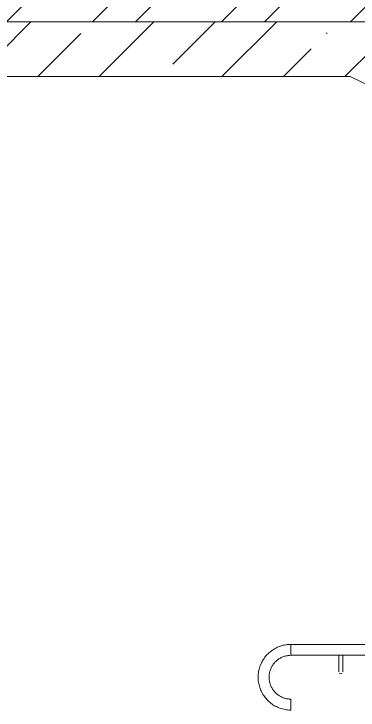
# Model space of a CAD drawing. Header units: millimetres. Extents: x -515342 to 330399, y -224905 to 507333.
# Drawn here: x 223717 to 224975, y 88818 to 91360 of the extents above; entities that cross this region are included whole.
import ezdxf

# ---------------------------------------------------------------- set-up
doc = ezdxf.new("R2010")
doc.units = ezdxf.units.MM
doc.layers.add('Лестницы', color=7, linetype='Continuous', lineweight=0)
doc.layers.add('Ограждение', color=7, linetype='Continuous', lineweight=0)

# ---------------------------------------------------------------- blocks, each defined once
blk = doc.blocks.new('Ограждение - АР_Ограждение_Ограничение_Дуга D40_расстояние между поручнями 200-V120-О_АР_П_Разрез 3-3')
at = {"layer": 'Ограждение'}
for p, q in [((-5115, 1026.4), (-5115, 986.4)), ((-5115, 826.4), (-5115, 786.4))]:
    blk.add_line(p, q, dxfattribs=at)
at = {"layer": 'Ограждение', "flags": 128}
for points in [[(-5115, 1026.4), (-5119.8, 1026.3), (-5124.6, 1026), (-5129.3, 1025.5), (-5134.1, 1024.9), (-5138.8, 1024), (-5143.5, 1023), (-5148.1, 1021.7), (-5152.7, 1020.3), (-5157.2, 1018.7), (-5161.7, 1016.9), (-5166.1, 1015), (-5170.4, 1012.8), (-5174.6, 1010.5), (-5178.7, 1008.1), (-5182.7, 1005.4), (-5186.6, 1002.7), (-5190.4, 999.7), (-5194.1, 996.6), (-5197.6, 993.4), (-5201.1, 990), (-5204.3, 986.5), (-5207.5, 982.9), (-5210.4, 979.1), (-5213.3, 975.2), (-5215.9, 971.2), (-5218.5, 967.1), (-5220.8, 963), (-5223, 958.7), (-5225, 954.3), (-5226.8, 949.9), (-5228.5, 945.4), (-5229.9, 940.8), (-5231.2, 936.2), (-5232.3, 931.5), (-5233.2, 926.8), (-5233.9, 922.1), (-5234.5, 917.3), (-5234.8, 912.5), (-5235, 907.7), (-5234.9, 902.9), (-5234.7, 898.1), (-5234.3, 893.3), (-5233.6, 888.6), (-5232.8, 883.8), (-5231.8, 879.1), (-5230.6, 874.5), (-5229.3, 869.9), (-5227.7, 865.3), (-5226, 860.9), (-5224.1, 856.5), (-5222, 852.1), (-5219.7, 847.9), (-5217.3, 843.8), (-5214.7, 839.7), (-5212, 835.8), (-5209.1, 832), (-5206, 828.3), (-5202.8, 824.7), (-5199.5, 821.2), (-5196, 817.9), (-5192.4, 814.7), (-5188.7, 811.7), (-5184.8, 808.8), (-5180.9, 806.1), (-5176.8, 803.6), (-5172.7, 801.2), (-5168.4, 799), (-5164.1, 796.9), (-5159.7, 795), (-5155.2, 793.3), (-5150.6, 791.8), (-5146, 790.5), (-5141.3, 789.3), (-5136.6, 788.4), (-5131.9, 787.6), (-5127.1, 787), (-5122.4, 786.6), (-5117.6, 786.4), (-5115, 786.4)], [(-5115, 826.4), (-5118.2, 826.5), (-5121.4, 826.7), (-5124.5, 827), (-5127.7, 827.4), (-5130.9, 828), (-5134, 828.7), (-5137.1, 829.5), (-5140.1, 830.5), (-5143.2, 831.5), (-5146.1, 832.7), (-5149, 834), (-5151.9, 835.4), (-5154.7, 837), (-5157.5, 838.6), (-5160.1, 840.4), (-5162.7, 842.2), (-5165.3, 844.2), (-5167.7, 846.3), (-5170.1, 848.4), (-5172.4, 850.7), (-5174.5, 853), (-5176.6, 855.4), (-5178.6, 857.9), (-5180.5, 860.5), (-5182.3, 863.2), (-5184, 865.9), (-5185.5, 868.7), (-5187, 871.5), (-5188.3, 874.5), (-5189.5, 877.4), (-5190.6, 880.4), (-5191.6, 883.5), (-5192.5, 886.5), (-5193.2, 889.7), (-5193.8, 892.8), (-5194.3, 896), (-5194.6, 899.1), (-5194.9, 902.3), (-5195, 905.5), (-5194.9, 908.7), (-5194.8, 911.9), (-5194.5, 915.1), (-5194.1, 918.3), (-5193.5, 921.4), (-5192.9, 924.6), (-5192.1, 927.7), (-5191.2, 930.7), (-5190.1, 933.8), (-5189, 936.8), (-5187.7, 939.7), (-5186.3, 942.6), (-5184.8, 945.4), (-5183.2, 948.2), (-5181.5, 950.9), (-5179.6, 953.5), (-5177.7, 956), (-5175.7, 958.5), (-5173.5, 960.9), (-5171.3, 963.2), (-5169, 965.4), (-5166.6, 967.5), (-5164.1, 969.5), (-5161.6, 971.4), (-5158.9, 973.2), (-5156.2, 975), (-5153.4, 976.5), (-5150.6, 978), (-5147.7, 979.4), (-5144.8, 980.6), (-5141.8, 981.8), (-5138.7, 982.8), (-5135.7, 983.7), (-5132.6, 984.4), (-5129.4, 985.1), (-5126.3, 985.6), (-5123.1, 986), (-5119.9, 986.2), (-5116.7, 986.4), (-5115, 986.4)]]:
    blk.add_lwpolyline(points, dxfattribs=at)
blk = doc.blocks.new('Тип перил - АР_Ограждение_Ограничение_Дуга D40_расстояние между поручнями 200-V121-О_АР_П_Разрез 3-3')
at = {"layer": 'Ограждение'}
for p, q in [((-5115, 1026.4), (-5115, 986.4)), ((-5115, 826.4), (-5115, 786.4))]:
    blk.add_line(p, q, dxfattribs=at)
at = {"layer": 'Ограждение', "flags": 128}
for points in [[(-5115, 1026.4), (-5119.8, 1026.3), (-5124.6, 1026), (-5129.3, 1025.5), (-5134.1, 1024.9), (-5138.8, 1024), (-5143.5, 1023), (-5148.1, 1021.7), (-5152.7, 1020.3), (-5157.2, 1018.7), (-5161.7, 1016.9), (-5166.1, 1015), (-5170.4, 1012.8), (-5174.6, 1010.5), (-5178.7, 1008.1), (-5182.7, 1005.4), (-5186.6, 1002.7), (-5190.4, 999.7), (-5194.1, 996.6), (-5197.6, 993.4), (-5201.1, 990), (-5204.3, 986.5), (-5207.5, 982.9), (-5210.4, 979.1), (-5213.3, 975.2), (-5215.9, 971.2), (-5218.5, 967.1), (-5220.8, 963), (-5223, 958.7), (-5225, 954.3), (-5226.8, 949.9), (-5228.5, 945.4), (-5229.9, 940.8), (-5231.2, 936.2), (-5232.3, 931.5), (-5233.2, 926.8), (-5233.9, 922.1), (-5234.5, 917.3), (-5234.8, 912.5), (-5235, 907.7), (-5234.9, 902.9), (-5234.7, 898.1), (-5234.3, 893.3), (-5233.6, 888.6), (-5232.8, 883.8), (-5231.8, 879.1), (-5230.6, 874.5), (-5229.3, 869.9), (-5227.7, 865.3), (-5226, 860.9), (-5224.1, 856.5), (-5222, 852.1), (-5219.7, 847.9), (-5217.3, 843.8), (-5214.7, 839.7), (-5212, 835.8), (-5209.1, 832), (-5206, 828.3), (-5202.8, 824.7), (-5199.5, 821.2), (-5196, 817.9), (-5192.4, 814.7), (-5188.7, 811.7), (-5184.8, 808.8), (-5180.9, 806.1), (-5176.8, 803.6), (-5172.7, 801.2), (-5168.4, 799), (-5164.1, 796.9), (-5159.7, 795), (-5155.2, 793.3), (-5150.6, 791.8), (-5146, 790.5), (-5141.3, 789.3), (-5136.6, 788.4), (-5131.9, 787.6), (-5127.1, 787), (-5122.4, 786.6), (-5117.6, 786.4), (-5115, 786.4)], [(-5115, 826.4), (-5118.2, 826.5), (-5121.4, 826.7), (-5124.5, 827), (-5127.7, 827.4), (-5130.9, 828), (-5134, 828.7), (-5137.1, 829.5), (-5140.1, 830.5), (-5143.2, 831.5), (-5146.1, 832.7), (-5149, 834), (-5151.9, 835.4), (-5154.7, 837), (-5157.5, 838.6), (-5160.1, 840.4), (-5162.7, 842.2), (-5165.3, 844.2), (-5167.7, 846.3), (-5170.1, 848.4), (-5172.4, 850.7), (-5174.5, 853), (-5176.6, 855.4), (-5178.6, 857.9), (-5180.5, 860.5), (-5182.3, 863.2), (-5184, 865.9), (-5185.5, 868.7), (-5187, 871.5), (-5188.3, 874.5), (-5189.5, 877.4), (-5190.6, 880.4), (-5191.6, 883.5), (-5192.5, 886.5), (-5193.2, 889.7), (-5193.8, 892.8), (-5194.3, 896), (-5194.6, 899.1), (-5194.9, 902.3), (-5195, 905.5), (-5194.9, 908.7), (-5194.8, 911.9), (-5194.5, 915.1), (-5194.1, 918.3), (-5193.5, 921.4), (-5192.9, 924.6), (-5192.1, 927.7), (-5191.2, 930.7), (-5190.1, 933.8), (-5189, 936.8), (-5187.7, 939.7), (-5186.3, 942.6), (-5184.8, 945.4), (-5183.2, 948.2), (-5181.5, 950.9), (-5179.6, 953.5), (-5177.7, 956), (-5175.7, 958.5), (-5173.5, 960.9), (-5171.3, 963.2), (-5169, 965.4), (-5166.6, 967.5), (-5164.1, 969.5), (-5161.6, 971.4), (-5158.9, 973.2), (-5156.2, 975), (-5153.4, 976.5), (-5150.6, 978), (-5147.7, 979.4), (-5144.8, 980.6), (-5141.8, 981.8), (-5138.7, 982.8), (-5135.7, 983.7), (-5132.6, 984.4), (-5129.4, 985.1), (-5126.3, 985.6), (-5123.1, 986), (-5119.9, 986.2), (-5116.7, 986.4), (-5115, 986.4)]]:
    blk.add_lwpolyline(points, dxfattribs=at)
blk = doc.blocks.new('Тип перил - Перила_Внутренний_-10039510-О_АР_П_Разрез 3-3')
at = {"layer": 'Ограждение'}
for p, q in [((-1575, 2663.2), (-1615, 2663.2)), ((-1615, 2623.2), (-1575, 2623.2)), ((-4774.5, 1049), (-4803.6, 1032.7)), ((-4839.1, 1026.4), (-5115, 1026.4)), ((-5115, 1006.4), (-5115, 1026.4)), ((-5115, 986.4), (-5115, 1006.4)), ((-4784.2, 997.8), (-4762.5, 1009.8)), ((-5115, 986.4), (-4828, 986.4))]:
    blk.add_line(p, q, dxfattribs=at)
at = {"layer": 'Ограждение', "flags": 128}
for points in [[(-1862, 2663.2), (-1864, 2663.2), (-1866, 2663), (-1868, 2662.8), (-1870, 2662.6), (-1871.9, 2662.2), (-1873.9, 2661.8), (-1875.8, 2661.3), (-1877.7, 2660.7), (-1879.6, 2660), (-1881.5, 2659.3), (-1883.3, 2658.4), (-1885.1, 2657.5), (-1886.3, 2656.9)], [(-1866.9, 2621.9), (-1866.5, 2622.1), (-1866.1, 2622.3), (-1865.8, 2622.5), (-1865.4, 2622.6), (-1865, 2622.7), (-1864.6, 2622.8), (-1864.2, 2622.9), (-1863.9, 2623), (-1863.5, 2623.1), (-1863.1, 2623.1), (-1862.7, 2623.2), (-1862.3, 2623.2), (-1862, 2623.2)], [(-4803.6, 1032.7), (-4805.4, 1031.8), (-4807.2, 1030.9), (-4809, 1030.1), (-4810.9, 1029.4), (-4812.8, 1028.8), (-4814.7, 1028.2), (-4816.6, 1027.7), (-4818.6, 1027.3), (-4820.6, 1026.9), (-4822.6, 1026.7), (-4824.6, 1026.5), (-4826.3, 1026.4)], [(-4788.3, 995.6), (-4786.4, 996.6), (-4784.2, 997.8)], [(-4828, 986.4), (-4824.4, 986.5), (-4820.8, 986.7), (-4819.5, 986.8)]]:
    blk.add_lwpolyline(points, dxfattribs=at)
blk = doc.blocks.new('Элемент ограждения_Опора Г-образная - АР_Ограждение_Опора_D15 высота60 консоль80-139754-О_АР_П_Разрез 3-3')
at = {"layer": 'Ограждение'}
for p, q in [((-4940.6, 986.4), (-4940.6, 941.4)), ((-4940.6, 986.4), (-4933.1, 986.4)), ((-4933.1, 986.4), (-4925.6, 986.4)), ((-4925.6, 941.4), (-4925.6, 986.4))]:
    blk.add_line(p, q, dxfattribs=at)
at = {"layer": 'Ограждение', "flags": 128}
for points in [[(-4940.6, 941.4), (-4940.6, 940.8), (-4940.6, 940.2), (-4940.6, 939.6), (-4940.6, 939), (-4940.6, 938.4), (-4940.6, 937.8), (-4940.6, 937.3), (-4940.6, 936.7), (-4940.6, 936.1), (-4940.6, 935.6), (-4940.6, 935), (-4940.6, 934.5), (-4940.6, 933.9), (-4940.6, 933.4), (-4940.6, 932.9), (-4940.6, 932.4), (-4940.6, 932), (-4940.6, 931.5), (-4940.6, 931.1), (-4940.6, 930.6), (-4940.6, 930.2), (-4940.6, 929.8), (-4940.6, 929.5), (-4940.6, 929.1), (-4940.6, 928.8), (-4940.6, 928.5), (-4940.6, 928.2), (-4940.6, 927.9), (-4940.6, 927.6), (-4940.6, 927.4), (-4940.6, 927.2), (-4940.6, 927), (-4940.6, 926.9), (-4940.6, 926.7), (-4940.6, 926.6), (-4940.6, 926.5), (-4940.6, 926.5), (-4940.6, 926.4), (-4940.6, 926.4)], [(-4925.6, 926.4), (-4925.6, 926.4), (-4925.6, 926.4), (-4925.6, 926.5), (-4925.6, 926.6), (-4925.6, 926.7), (-4925.6, 926.8), (-4925.6, 927), (-4925.6, 927.2), (-4925.6, 927.4), (-4925.6, 927.6), (-4925.6, 927.8), (-4925.6, 928.1), (-4925.6, 928.4), (-4925.6, 928.7), (-4925.6, 929), (-4925.6, 929.4), (-4925.6, 929.7), (-4925.6, 930.1), (-4925.6, 930.5), (-4925.6, 930.9), (-4925.6, 931.4), (-4925.6, 931.8), (-4925.6, 932.3), (-4925.6, 932.8), (-4925.6, 933.3), (-4925.6, 933.8), (-4925.6, 934.3), (-4925.6, 934.9), (-4925.6, 935.4), (-4925.6, 936), (-4925.6, 936.5), (-4925.6, 937.1), (-4925.6, 937.7), (-4925.6, 938.3), (-4925.6, 938.9), (-4925.6, 939.4), (-4925.6, 940), (-4925.6, 940.6), (-4925.6, 941.2), (-4925.6, 941.4)]]:
    blk.add_lwpolyline(points, dxfattribs=at)
at = {"layer": 'Ограждение'}
for start, end in [(153.2638, 180), (225, 270), (270, 315), (15, 30)]:
    blk.add_arc((-4933.1, 926.4), 7.5, start, end, dxfattribs=at)
blk = doc.blocks.new('Тип перил - Перила_Внутренний_-10040196-О_АР_П_Разрез 3-3')
at = {"layer": 'Ограждение'}
for p, q in [((-4766.6, 4280), (-4889.7, 4280)), ((-1740.8, 2803), (-4744.6, 4274.9)), ((-4889.7, 4240), (-4766.6, 4240)), ((-4762.2, 4239), (-1758.4, 2767.1)), ((-1700.3, 2797.9), (-1718.8, 2797.9)), ((-1700.3, 2797.9), (-1700.3, 2777.9)), ((-1700.3, 2777.9), (-1700.3, 2757.9)), ((-1718.8, 2757.9), (-1700.3, 2757.9))]:
    blk.add_line(p, q, dxfattribs=at)
at = {"layer": 'Ограждение', "flags": 128}
for points in [[(-4889.7, 4280), (-4891.7, 4280), (-4893.7, 4280), (-4895.7, 4280), (-4897.6, 4280), (-4899.6, 4280), (-4901.6, 4280), (-4903.5, 4280), (-4905.4, 4280), (-4907.3, 4280), (-4909.1, 4280), (-4911, 4280), (-4912.8, 4280), (-4914.5, 4280), (-4916.2, 4280), (-4917.9, 4280), (-4919.5, 4280), (-4921.1, 4280), (-4922.6, 4280), (-4924.1, 4280), (-4925.5, 4280), (-4926.9, 4280), (-4928.2, 4280), (-4929.5, 4280), (-4930.6, 4280), (-4931.8, 4280), (-4932.8, 4280), (-4933.8, 4280), (-4934.7, 4280), (-4935.5, 4280), (-4936.3, 4280), (-4937, 4280), (-4937.6, 4280), (-4938.1, 4280), (-4938.6, 4280), (-4939, 4280), (-4939.3, 4280), (-4939.5, 4280), (-4939.6, 4280), (-4939.7, 4280), (-4939.7, 4280)], [(-4744.6, 4274.9), (-4746.4, 4275.7), (-4748.2, 4276.5), (-4750.1, 4277.2), (-4752, 4277.8), (-4753.9, 4278.4), (-4755.9, 4278.8), (-4757.9, 4279.2), (-4759.8, 4279.5), (-4761.8, 4279.8), (-4763.8, 4279.9), (-4765.8, 4280), (-4766.6, 4280)], [(-4939.7, 4240), (-4939.6, 4240), (-4939.5, 4240), (-4939.3, 4240), (-4939, 4240), (-4938.7, 4240), (-4938.2, 4240), (-4937.7, 4240), (-4937.1, 4240), (-4936.5, 4240), (-4935.7, 4240), (-4934.9, 4240), (-4934, 4240), (-4933.1, 4240), (-4932, 4240), (-4930.9, 4240), (-4929.8, 4240), (-4928.6, 4240), (-4927.3, 4240), (-4925.9, 4240), (-4924.5, 4240), (-4923.1, 4240), (-4921.5, 4240), (-4920, 4240), (-4918.4, 4240), (-4916.7, 4240), (-4915, 4240), (-4913.2, 4240), (-4911.5, 4240), (-4909.6, 4240), (-4907.8, 4240), (-4905.9, 4240), (-4904, 4240), (-4902.1, 4240), (-4900.1, 4240), (-4898.2, 4240), (-4896.2, 4240), (-4894.2, 4240), (-4892.2, 4240), (-4890.2, 4240), (-4889.7, 4240)], [(-4766.6, 4240), (-4766.2, 4240), (-4765.8, 4240), (-4765.4, 4239.9), (-4765, 4239.9), (-4764.6, 4239.8), (-4764.2, 4239.7), (-4763.8, 4239.6), (-4763.4, 4239.5), (-4763.1, 4239.4), (-4762.7, 4239.2), (-4762.3, 4239), (-4762.2, 4239)], [(-1718.8, 2797.9), (-1720.8, 2798), (-1722.8, 2798.1), (-1724.8, 2798.3), (-1726.7, 2798.6), (-1728.7, 2798.9), (-1730.7, 2799.4), (-1732.6, 2799.9), (-1734.5, 2800.5), (-1736.4, 2801.1), (-1738.2, 2801.9), (-1740.1, 2802.7), (-1740.8, 2803)], [(-1758.4, 2767.1), (-1755.1, 2765.6), (-1751.8, 2764.2), (-1748.4, 2763), (-1745, 2761.8), (-1741.5, 2760.9), (-1738, 2760), (-1734.5, 2759.3), (-1730.9, 2758.8), (-1727.4, 2758.3), (-1723.8, 2758.1), (-1720.2, 2757.9), (-1718.8, 2757.9)]]:
    blk.add_lwpolyline(points, dxfattribs=at)
at = {"layer": 'Ограждение'}
for start, end in [(135, 150), (81.0165, 120), (210, 225), (240, 251.7109)]:
    blk.add_arc((-4939.7, 4260), 20, start, end, dxfattribs=at)

msp = doc.modelspace()

# ---------------------------------------------------------------- hatches: boundary and pattern name
at = {"layer": 'Лестницы'}
h = msp.add_hatch(dxfattribs=at)
h.set_pattern_fill('FP_9', color=256, style=0, pattern_type=2)
h.set_pattern_definition([(45, (223568.56, 95610.5), (-235.732, 235.732), []), (45, (223725.7, 95610.5), (-235.732, 235.732), [])])
h.paths.add_polyline_path([(224288.3348, 91331.3929), (225089.7438, 91331.509), (225089.7438, 91411.3929), (223399.7438, 91411.3929), (223399.7438, 91331.3929), (224181.9085, 91331.3929)])
h = msp.add_hatch(dxfattribs=at)
h.set_pattern_fill('FP_1', color=256, style=0, pattern_type=2)
h.set_pattern_definition([(45, (223568.56, 95610.5), (-224.506, 224.506), []), (45, (223793.07, 95610.5), (-224.506, 224.506), [396.875, -79.375, 3.353, -76.022])])
h.paths.add_polyline_path([(225074.7438, 91068.4672), (225074.7438, 91331.3929), (223399.7438, 91331.3929), (223399.7438, 91131.3929), (224946.3241, 91131.3929), (225033.3186, 91088.7656)])

# ---------------------------------------------------------------- linework, layer by layer
for p, q in [((225074.7438, 91331.3929), (223399.7438, 91331.3929)), ((223399.7438, 91331.3929), (225089.7438, 91331.3929)), ((223399.7438, 91131.3929), (224946.3241, 91131.3929)), ((224946.3241, 91131.3929), (225074.7438, 91068.4672))]:
    msp.add_line(p, q, dxfattribs=at)

# ---------------------------------------------------------------- block references
at = {"layer": 'Ограждение'}
for name in ['Тип перил - Перила_Внутренний_-10040196-О_АР_П_Разрез 3-3', 'Тип перил - Перила_Внутренний_-10039510-О_АР_П_Разрез 3-3', 'Ограждение - АР_Ограждение_Ограничение_Дуга D40_расстояние между поручнями 200-V120-О_АР_П_Разрез 3-3', 'Тип перил - АР_Ограждение_Ограничение_Дуга D40_расстояние между поручнями 200-V121-О_АР_П_Разрез 3-3', 'Элемент ограждения_Опора Г-образная - АР_Ограждение_Опора_D15 высота60 консоль80-139754-О_АР_П_Разрез 3-3']:
    msp.add_blockref(name, (229844.7438, 88031.3929), dxfattribs=at)

doc.saveas('drawing.dxf')
